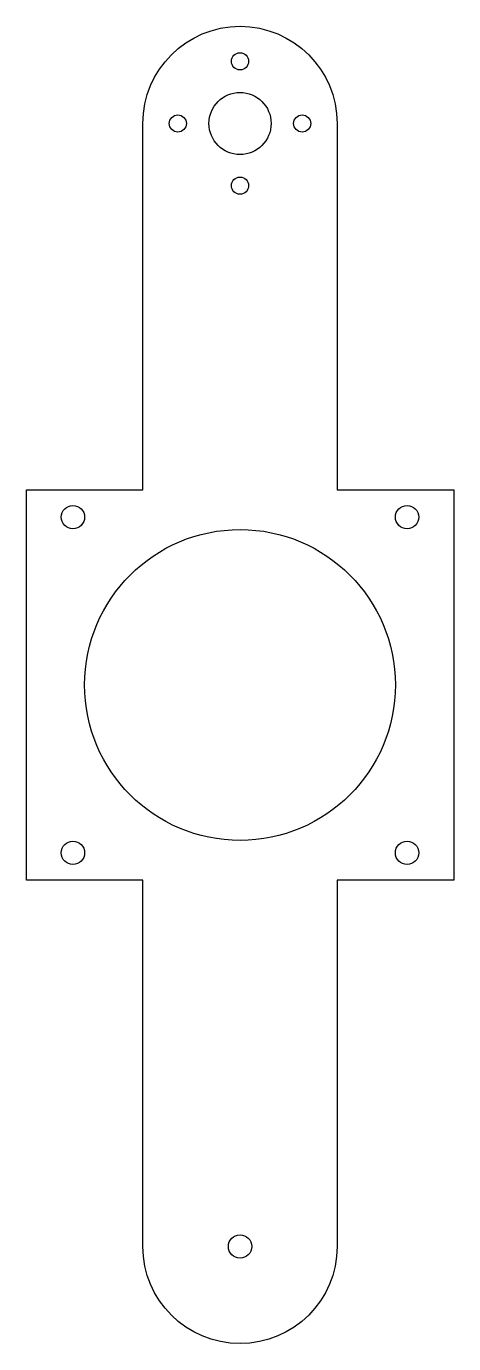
# Model space of a CAD drawing. Header units: inches. Extents: x 0 to 55, y 0 to 169.
import ezdxf

# ---------------------------------------------------------------- set-up
doc = ezdxf.new("R2010")
doc.units = ezdxf.units.IN
doc.header["$MEASUREMENT"] = 0

msp = doc.modelspace()

# ---------------------------------------------------------------- linework, layer by layer
msp.add_lwpolyline([(40.35, 59.65), (40.35, 12.5, -1), (15.35, 12.5), (15.35, 59.65), (0.35, 59.65), (0.35, 109.85), (15.35, 109.85), (15.35, 157, -1), (40.35, 157), (40.35, 109.85), (55.35, 109.85), (55.35, 59.65)], format="xyb", close=True)
for centre, radius in [((27.85, 165), 1.1), ((27.85, 157), 4), ((19.85, 157), 1.1), ((35.85, 157), 1.1), ((27.85, 149), 1.1), ((6.35, 106.35), 1.5), ((49.35, 106.35), 1.5), ((27.85, 84.75), 20), ((6.35, 63.15), 1.5), ((49.35, 63.15), 1.5), ((27.85, 12.5), 1.5)]:
    msp.add_circle(centre, radius)

doc.saveas('drawing.dxf')
